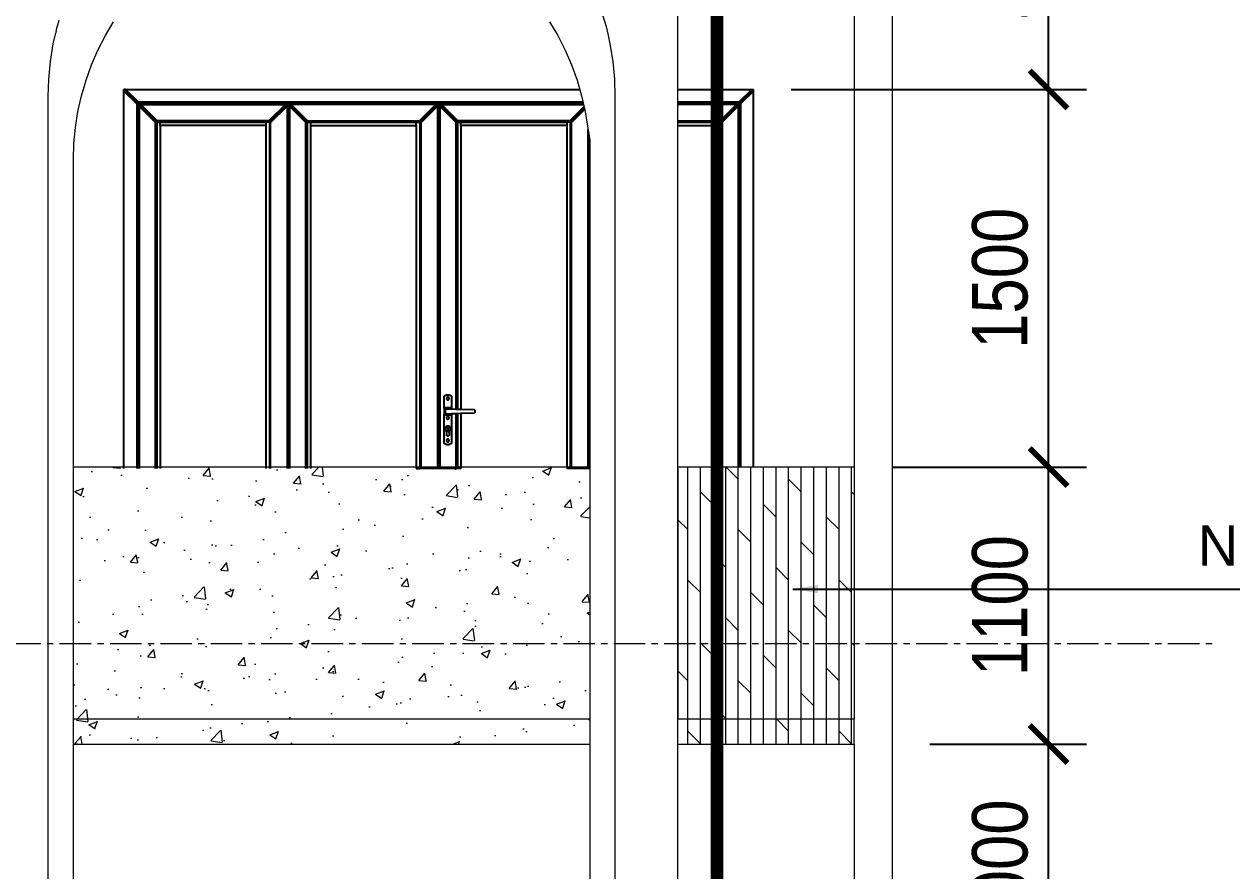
# Model space of a CAD drawing. Header units: inches. Extents: x 236662 to 497023, y -248575 to 81795.
# Drawn here: x 292515 to 297309, y -93455 to -90092 of the extents above; entities that cross this region are included whole.
import ezdxf

# ---------------------------------------------------------------- set-up
doc = ezdxf.new("R2010")
doc.units = ezdxf.units.IN
doc.header["$LTSCALE"] = 10
doc.header["$MEASUREMENT"] = 0
doc.linetypes.add('ACAD_ISO02W100', pattern=[15, 12, -3])
doc.linetypes.add('CENTER', pattern=[2, 1.25, -0.25, 0.25, -0.25])
for name, color, linetype in [('01. HP_TEXT', 9, 'Continuous'), ('04. HP_CUA', 153, 'Continuous'), ('07. HP_KY HIEU', 43, 'Continuous'), ('08. HP_DIM', 118, 'Continuous'), ('K-THUOC', 8, 'Continuous')]:
    doc.layers.add(name, color=color, linetype=linetype)
for name, color, linetype, lineweight in [('02. HP_BE TONG', 1, 'Continuous', 35), ('03. HP_TUONG', 2, 'Continuous', 35), ('05. HP_TRUC', 251, 'CENTER', 5), ('06. HP_THAY 1', 134, 'Continuous', 15), ('06. HP_THAY 2', 147, 'Continuous', 13), ('09_HP_HATCH', 8, 'Continuous', 5)]:
    doc.layers.add(name, color=color, linetype=linetype, lineweight=lineweight)
doc.styles.add('Dimtext', font='vni.common.VAVON.ttf')
doc.styles.add('TEXT (none)', font='arial.ttf')
doc.styles.add('text2', font='VHELVCN.TTF')
doc.dimstyles.new('AL-100', dxfattribs={"dimtxt": 220, "dimasz": 150, "dimexe": 150, "dimexo": 150, "dimgap": 80, "dimtad": 1, "dimdec": 0, "dimzin": 9, "dimtxsty": 'text2', "dimblk": 'ARCHTICK', "dimcen": 1, "dimdle": 150, "dimclrd": 256, "dimclre": 256, "dimclrt": 7, "dimadec": 0, "dimazin": 0, "dimtfac": 1, "dimtdec": 0, "dimtix": 1, "dimtmove": 2, "dimatfit": 3, "dimldrblk": 'ARCHTICK', "dimfxl": 1, "dimtolj": 1, "dimtzin": 0, "dimlwd": -1, "dimlwe": -1, "dimarcsym": 0})
doc.dimstyles.new('BAN VE CUA 100', dxfattribs={"dimscale": 0, "dimtxt": 90, "dimasz": 50, "dimexe": 20, "dimexo": 50, "dimgap": 30, "dimtad": 1, "dimdec": 0, "dimdsep": 46, "dimtxsty": 'Dimtext', "dimblk": 'ARCHTICK', "dimcen": 250, "dimdle": 20, "dimclrd": 256, "dimclre": 256, "dimclrt": 7, "dimadec": 0, "dimazin": 0, "dimtfac": 1, "dimtdec": 0, "dimtix": 1, "dimtmove": 2, "dimatfit": 3, "dimfxl": 1, "dimtolj": 1, "dimarcsym": 0})

# ---------------------------------------------------------------- blocks, each defined once
blk = doc.blocks.new('KHUNG TEN A-3')
at = {"layer": '02. HP_BE TONG', "color": 1, "const_width": 0.5}
blk.add_lwpolyline([(15, 5), (415, 5), (415, 292), (15, 292)], close=True, dxfattribs=at)
at = {"layer": '06. HP_THAY 1'}
blk.add_lwpolyline([(0, 297), (420, 297), (420, 0), (0, 0)], close=True, dxfattribs=at)
at = {"layer": 'Defpoints'}
blk.add_lwpolyline([(0, 0), (420, 0), (420, 297), (0, 297)], close=True, dxfattribs=at)
blk = doc.blocks.new('_ArchTick')
at = {"color": 0, "linetype": 'ByBlock', "const_width": 0.15}
blk.add_lwpolyline([(-0.5, -0.5), (0.5, 0.5)], dxfattribs=at)
blk = doc.blocks.new('*D261')
at = {"layer": '08. HP_DIM', "transparency": 16777216}
for p, q in [((296582, -94101.7), (296582, -92801.7)), ((296110.4, -92951.7), (296732, -92951.7)), ((296110.4, -93951.7), (296732, -93951.7))]:
    blk.add_line(p, q, dxfattribs=at)
at = {"layer": 'Defpoints', "color": 0, "transparency": 16777216}
for p in [(295960.4, -92951.7), (296582, -92951.7), (295960.4, -93951.7)]:
    blk.add_point(p, dxfattribs=at)
at = {"layer": '08. HP_DIM', "transparency": 16777216, "xscale": 150, "yscale": 150, "zscale": 150}
for p, rotation in [((296582, -92951.7), 90), ((296582, -93951.7), 270)]:
    blk.add_blockref('_ArchTick', p, dxfattribs=dict(at, rotation=rotation))
at = {"layer": '08. HP_DIM', "color": 7, "transparency": 16777216, "insert": (296389.6, -93451.7), "char_height": 220, "attachment_point": 5, "rotation": 90, "style": 'text2'}
blk.add_mtext('\\A1;1000', dxfattribs=at)
blk = doc.blocks.new('*D270')
at = {"layer": '08. HP_DIM', "transparency": 16777216}
for p, q in [((291808, -90427.1), (291808, -89106.4)), ((293624, -89256.4), (291658, -89256.4)), ((292210.4, -90277.1), (291658, -90277.1))]:
    blk.add_line(p, q, dxfattribs=at)
at = {"layer": 'Defpoints', "color": 0, "transparency": 16777216}
for p in [(291808, -89256.4), (293774, -89256.4), (292360.4, -90277.1)]:
    blk.add_point(p, dxfattribs=at)
at = {"layer": '08. HP_DIM', "transparency": 16777216, "xscale": 150, "yscale": 150, "zscale": 150}
for p, rotation in [((291808, -89256.4), 90), ((291808, -90277.1), 270)]:
    blk.add_blockref('_ArchTick', p, dxfattribs=dict(at, rotation=rotation))
at = {"layer": '08. HP_DIM', "color": 7, "transparency": 16777216, "insert": (291615.7, -89766.8), "char_height": 220, "attachment_point": 5, "rotation": 90, "style": 'text2'}
blk.add_mtext('\\A1;1021', dxfattribs=at)
blk = doc.blocks.new('MATDUNG CT1')
at = {"layer": '09_HP_HATCH'}
h = blk.add_hatch(dxfattribs=at)
h.set_pattern_fill('AR-CONC', color=256, scale=50)
h.set_pattern_definition([(50, (0, 4), (358.63, -31.376), [37.5, -412.5]), (355, (0, 4), (-69.376, 376.096), [30, -330]), (100.4514, (29.9, 1.4), (289.254, 344.72), [31.87, -350.57]), (46.184, (0, 104), (533.62, -82.76), [56.25, -618.75]), (96.636, (44.47, 97.1), (467.33, 487.06), [47.805, -525.857]), (351.184, (0, 104), (467.33, 487.06), [45, -495]), (21, (50, 79), (298.454, -201.31), [37.5, -412.5]), (326, (50, 79), (121.658, 362.575), [30, -330]), (71.4514, (74.87, 62.22), (420.111, 161.266), [31.87, -350.57]), (37.5, (0, 4), (6.08, 166.447), [0, -326, 0, -335, 0, -331.25]), (7.5, (0, 4), (131.535, 197.206), [0, -191, 0, -318.5, 0, -126.25]), (327.5, (-111.5, 4), (266.9112, -11.2774), [0, -125, 0, -390, 0, -517.5]), (317.5, (-161.5, 4), (291.593, 50.052), [0, -162.5, 0, -259, 0, -367.5])])
h.paths.add_polyline_path([(-350, 4750), (-2400, 4750), (-2400, 3750), (-350, 3750)])
h.paths.add_polyline_path([(-350, 3750), (-2400, 3750), (-2400, 3650), (-350, 3650)])
at = {"layer": '06. HP_THAY 1'}
for p, q in [((0, 0), (0, 8650)), ((-2457.8, 6523.5), (-2464.7, 6499.5)), ((-300.2, 6550.9), (-285.3, 6499.8)), ((-2480.1, 6430.8), (-2470.2, 6475)), ((-2469.1, 6479.8), (-2470.2, 6475)), ((-2469.1, 6479.8), (-2464.7, 6499.5)), ((-2273.2, 6463.8), (-2240.4, 6519.2)), ((-509.6, 6519.2), (-476.8, 6463.8)), ((-285.3, 6499.8), (-281.5, 6482.5)), ((-281.5, 6482.5), (-278.9, 6470.9)), ((-2491.2, 6361), (-2480.1, 6430.8)), ((-2302.4, 6406.4), (-2273.2, 6463.8)), ((-476.8, 6463.8), (-447.6, 6406.4)), ((-278.9, 6470.9), (-269.9, 6430.8)), ((-269.9, 6430.8), (-270, 6430.7)), ((-270, 6430.7), (-270, 6430.7)), ((-269.9, 6430.8), (-269.9, 6430.8)), ((-269.9, 6430.8), (-258.8, 6361)), ((-2328, 6347.3), (-2302.4, 6406.4)), ((-447.6, 6406.4), (-422, 6347.3)), ((-2497.8, 6290.6), (-2491.2, 6361)), ((-2491.2, 6361), (-2491.1, 6361)), ((-2491.1, 6360.9), (-2491.1, 6361)), ((-2349.8, 6286.7), (-2328, 6347.3)), ((-422, 6347.3), (-400.2, 6286.7)), ((-258.9, 6360.9), (-259, 6360.8)), ((-258.8, 6361), (-258.9, 6361)), ((-258.8, 6361), (-258.9, 6361)), ((-258.9, 6361), (-258.9, 6360.9)), ((-258.9, 6361), (-258.9, 6361)), ((-258.8, 6361), (-252.2, 6290.6)), ((-2500, 6221.6), (-2497.8, 6290.6)), ((-2367.8, 6224.9), (-2349.8, 6286.7)), ((-400.2, 6286.7), (-382.2, 6224.9)), ((-252.2, 6290.6), (-250, 6221.6)), ((-2500, 6220), (-2500, 6221.6)), ((-2500, 0), (-2500, 6220)), ((-2381.8, 6162.1), (-2367.8, 6224.9)), ((-382.2, 6224.9), (-368.2, 6162.1)), ((-250, 6221.6), (-250, 6220)), ((-250, 6220), (-250, 0)), ((-2391.9, 6098.5), (-2381.8, 6162.1)), ((-368.2, 6162.1), (-365.5, 6145)), ((-365.5, 6145), (-350, 6048.4)), ((-2398, 6035.4), (-2391.9, 6098.5)), ((-350, 6048.4), (-350, 150)), ((-2400, 5971), (-2398, 6035.4)), ((-2400, 4750), (-2400, 5971)), ((-2400, 3750), (-2400, 4750)), ((-2400, 3650), (-2400, 3750)), ((-2400, 1150), (-2400, 3650))]:
    blk.add_line(p, q, dxfattribs=at)
at = {"layer": '06. HP_THAY 2'}
for p, q in [((-350, 4750), (-2400, 4750)), ((-2400, 3750), (-350, 3750)), ((-350, 3750), (-350, 3650)), ((-2400, 3650), (-350, 3650))]:
    blk.add_line(p, q, dxfattribs=at)
blk = doc.blocks.new('*D415')
at = {"layer": '08. HP_DIM', "transparency": 16777216}
for p, q in [((296582, -93101.7), (296582, -91701.7)), ((295960.4, -91851.7), (296732, -91851.7)), ((296110.4, -92951.7), (296732, -92951.7))]:
    blk.add_line(p, q, dxfattribs=at)
at = {"layer": 'Defpoints', "color": 0, "transparency": 16777216}
for p in [(295810.4, -91851.7), (296582, -91851.7), (295960.4, -92951.7)]:
    blk.add_point(p, dxfattribs=at)
at = {"layer": '08. HP_DIM', "transparency": 16777216, "xscale": 150, "yscale": 150, "zscale": 150}
for p, rotation in [((296582, -91851.7), 90), ((296582, -92951.7), 270)]:
    blk.add_blockref('_ArchTick', p, dxfattribs=dict(at, rotation=rotation))
at = {"layer": '08. HP_DIM', "color": 7, "transparency": 16777216, "insert": (296389.6, -92401.7), "char_height": 220, "attachment_point": 5, "rotation": 90, "style": 'text2'}
blk.add_mtext('\\A1;1100', dxfattribs=at)
blk = doc.blocks.new('*D418')
at = {"layer": '08. HP_DIM', "transparency": 16777216}
for p, q in [((296582, -92001.7), (296582, -90201.7)), ((295560.4, -90351.7), (296732, -90351.7)), ((295960.4, -91851.7), (296732, -91851.7))]:
    blk.add_line(p, q, dxfattribs=at)
at = {"layer": 'Defpoints', "color": 0, "transparency": 16777216}
for p in [(295410.4, -90351.7), (296582, -90351.7), (295810.4, -91851.7)]:
    blk.add_point(p, dxfattribs=at)
at = {"layer": '08. HP_DIM', "transparency": 16777216, "xscale": 150, "yscale": 150, "zscale": 150}
for p, rotation in [((296582, -90351.7), 90), ((296582, -91851.7), 270)]:
    blk.add_blockref('_ArchTick', p, dxfattribs=dict(at, rotation=rotation))
at = {"layer": '08. HP_DIM', "color": 7, "transparency": 16777216, "insert": (296389.6, -91101.7), "char_height": 220, "attachment_point": 5, "rotation": 90, "style": 'text2'}
blk.add_mtext('\\A1;1500', dxfattribs=at)
blk = doc.blocks.new('*D420')
at = {"layer": '08. HP_DIM', "transparency": 16777216}
for p, q in [((296582, -90501.7), (296582, -89101.7)), ((295960.4, -89251.7), (296732, -89251.7)), ((295560.4, -90351.7), (296732, -90351.7))]:
    blk.add_line(p, q, dxfattribs=at)
at = {"layer": 'Defpoints', "color": 0, "transparency": 16777216}
for p in [(295810.4, -89251.7), (296582, -89251.7), (295410.4, -90351.7)]:
    blk.add_point(p, dxfattribs=at)
at = {"layer": '08. HP_DIM', "transparency": 16777216, "xscale": 150, "yscale": 150, "zscale": 150}
for p, rotation in [((296582, -89251.7), 90), ((296582, -90351.7), 270)]:
    blk.add_blockref('_ArchTick', p, dxfattribs=dict(at, rotation=rotation))
at = {"layer": '08. HP_DIM', "color": 7, "transparency": 16777216, "insert": (296389.6, -89801.7), "char_height": 220, "attachment_point": 5, "rotation": 90, "style": 'text2'}
blk.add_mtext('\\A1;1100', dxfattribs=at)

msp = doc.modelspace()

# ---------------------------------------------------------------- hatches: boundary and pattern name
at = {"layer": '09_HP_HATCH'}
h = msp.add_hatch(dxfattribs=at)
h.set_pattern_fill('DOLMIT', color=8, scale=200, angle=90)
h.set_pattern_definition([(90, (4449.926, 3600), (-50, 3e-15), []), (135, (4449.93, 3600), (-100, -100), [70.71068, -141.42136])])
h.paths.add_polyline_path([(295265, -91851.7), (295110.4, -91851.7), (295110.4, -92551.7), (295265, -92551.7)])
h.paths.add_polyline_path([(295810.4, -91851.7), (295265.8, -91851.7), (295265.8, -91855.7), (295265.4, -92551.7), (295810.4, -92551.7)])
h.paths.add_polyline_path([(295810.4, -92551.7), (295265, -92551.7), (295265, -92851.7), (295810.4, -92851.7)])
h.paths.add_polyline_path([(295265, -92551.7), (295110.4, -92551.7), (295110.4, -92851.7), (295265, -92851.7)])
h.paths.add_polyline_path([(295265, -92851.7), (295110.4, -92851.7), (295110.4, -92951.7), (295265, -92951.7)])
h.paths.add_polyline_path([(295810.4, -92851.7), (295265, -92851.7), (295265, -92951.7), (295810.4, -92951.7)])

# ---------------------------------------------------------------- linework, layer by layer
at = {"layer": '04. HP_CUA'}
for p, q in [((292966.4, -90407.2), (292910.4, -90351.7)), ((292917, -90351.7), (292910.4, -90351.7)), ((292910.4, -90358.2), (292910.4, -90351.7)), ((292910.4, -91856.7), (292910.4, -90358.2)), ((292961.7, -90409.1), (292910.4, -90358.2)), ((292968.3, -90402.6), (292917, -90351.7)), ((292917, -90351.7), (294719.5, -90351.7)), ((295110.4, -90351.7), (295403.8, -90351.7)), ((295352.5, -90402.6), (295403.8, -90351.7)), ((295410.4, -90351.7), (295354.5, -90407.2)), ((295359.1, -90409.1), (295410.4, -90358.2)), ((295403.8, -90351.7), (295410.4, -90351.7)), ((295410.4, -90358.2), (295410.4, -90351.7)), ((295410.4, -91851.7), (295410.4, -90358.2)), ((292966.4, -90407.2), (292961.7, -90409.1)), ((292961.7, -90409.1), (292961.7, -91856.7)), ((292966.4, -90407.2), (292968.3, -90402.6)), ((292966.4, -90407.2), (293041, -90481.1)), ((292966.4, -90407.2), (293563.4, -90407.2)), ((292977.7, -90411.8), (292966.4, -90407.2)), ((292966.4, -91856.7), (292966.4, -90407.2)), ((292966.4, -90407.2), (292971.1, -90418.3)), ((294732.9, -90402.6), (292968.3, -90402.6)), ((293036.4, -90483), (292971.1, -90418.3)), ((292971.1, -90418.3), (292971.1, -91856.7)), ((292977.7, -90411.8), (293043, -90476.5)), ((292977.7, -90411.8), (293552.2, -90411.8)), ((293552.2, -90411.8), (293486.9, -90476.5)), ((293563.4, -90407.2), (293488.8, -90481.1)), ((293493.5, -90483), (293558.8, -90418.3)), ((293563.4, -90407.2), (293552.2, -90411.8)), ((293563.4, -90407.2), (293558.8, -90418.3)), ((293558.8, -90418.3), (293558.8, -91856.7)), ((293563.4, -91856.7), (293563.4, -90407.2)), ((293563.4, -90407.2), (293638, -90481.1)), ((293563.4, -90407.2), (293574.7, -90411.8)), ((293563.4, -90407.2), (293568.1, -90418.3)), ((294160.4, -90407.2), (293563.4, -90407.2)), ((293633.4, -90483), (293568.1, -90418.3)), ((293568.1, -90418.3), (293568.1, -91856.7)), ((293574.7, -90411.8), (293640, -90476.5)), ((294149.2, -90411.8), (293574.7, -90411.8)), ((294149.2, -90411.8), (294083.9, -90476.5)), ((294160.4, -90407.2), (294085.8, -90481.1)), ((294090.5, -90483), (294155.8, -90418.3)), ((294149.2, -90411.8), (294160.4, -90407.2)), ((294160.4, -90407.2), (294155.8, -90418.3)), ((294155.8, -90418.3), (294155.8, -91856.7)), ((294160.4, -91856.7), (294160.4, -90407.2)), ((294160.4, -90407.2), (294235.1, -90481.1)), ((294160.4, -90407.2), (294733.9, -90407.2)), ((294171.7, -90411.8), (294160.4, -90407.2)), ((294160.4, -90407.2), (294165.1, -90418.3)), ((294230.4, -90483), (294165.1, -90418.3)), ((294165.1, -90418.3), (294165.1, -91856.7)), ((294171.7, -90411.8), (294237, -90476.5)), ((294171.7, -90411.8), (294734.9, -90411.8)), ((294737, -90420.9), (294680.9, -90476.5)), ((295352.5, -90402.6), (295110.4, -90402.6)), ((295354.5, -90407.2), (295110.4, -90407.2)), ((295343.2, -90411.8), (295110.4, -90411.8)), ((295343.2, -90411.8), (295277.9, -90476.5)), ((295354.5, -90407.2), (295279.8, -90481.1)), ((295284.5, -90483), (295349.8, -90418.3)), ((295343.2, -90411.8), (295354.5, -90407.2)), ((295354.5, -90407.2), (295349.8, -90418.3)), ((295349.8, -90418.3), (295349.8, -91851.7)), ((295354.5, -90407.2), (295352.5, -90402.6)), ((295354.5, -90407.2), (295359.1, -90409.1)), ((295354.5, -91851.7), (295354.5, -90407.2)), ((295359.1, -90409.1), (295359.1, -91851.7)), ((294738.2, -90426.3), (294682.8, -90481.1)), ((294687.5, -90483), (294739.4, -90431.6)), ((293036.4, -90483), (293041, -90481.1)), ((293036.4, -91856.7), (293036.4, -90483)), ((293041, -90481.1), (293043, -90476.5)), ((293041, -90481.1), (293041, -91856.7)), ((293041, -90481.1), (293055, -90481.1)), ((293486.9, -90476.5), (293043, -90476.5)), ((293055, -90481.1), (293474.8, -90481.1)), ((293055, -90495), (293055, -90481.1)), ((293474.8, -90495), (293055, -90495)), ((293055, -90495), (293055, -91856.7)), ((293474.8, -90481.1), (293474.8, -90495)), ((293488.8, -90481.1), (293474.8, -90481.1)), ((293474.8, -90495), (293474.8, -91856.7)), ((293486.9, -90476.5), (293488.8, -90481.1)), ((293488.8, -90481.1), (293488.8, -91856.7)), ((293493.5, -90483), (293488.8, -90481.1)), ((293493.5, -91856.7), (293493.5, -90483)), ((293633.4, -90483), (293638, -90481.1)), ((293633.4, -91856.7), (293633.4, -90483)), ((293640, -90476.5), (293638, -90481.1)), ((293638, -90481.1), (293638, -91856.7)), ((293638, -90481.1), (293652, -90481.1)), ((293640, -90476.5), (294083.9, -90476.5)), ((293652, -90481.1), (293652, -90495)), ((293652, -90481.1), (294071.8, -90481.1)), ((293652, -90495), (294071.8, -90495)), ((293652, -90495), (293652, -91856.7)), ((294071.8, -90495), (294071.8, -90481.1)), ((294071.8, -90481.1), (294085.8, -90481.1)), ((294071.8, -90495), (294071.8, -91856.7)), ((294085.8, -90481.1), (294083.9, -90476.5)), ((294085.8, -90481.1), (294085.8, -91856.7)), ((294090.5, -90483), (294085.8, -90481.1)), ((294090.5, -91856.7), (294090.5, -90483)), ((294230.4, -90483), (294235.1, -90481.1)), ((294230.4, -91622.3), (294230.4, -90483)), ((294235.1, -90481.1), (294237, -90476.5)), ((294235.1, -90481.1), (294235.1, -91622.4)), ((294235.1, -90481.1), (294249.1, -90481.1)), ((294680.9, -90476.5), (294237, -90476.5)), ((294249.1, -90481.1), (294668.8, -90481.1)), ((294249.1, -90495), (294249.1, -90481.1)), ((294668.8, -90495), (294249.1, -90495)), ((294249.1, -90495), (294249.1, -91622.8)), ((294668.8, -90481.1), (294668.8, -90495)), ((294682.8, -90481.1), (294668.8, -90481.1)), ((294668.8, -90495), (294668.8, -91856.7)), ((294680.9, -90476.5), (294682.8, -90481.1)), ((294682.8, -90481.1), (294682.8, -91856.7)), ((294687.5, -90483), (294682.8, -90481.1)), ((294687.5, -91856.7), (294687.5, -90483)), ((294752.8, -90510.5), (294752.8, -91856.7)), ((295110.4, -90476.5), (295277.9, -90476.5)), ((295110.4, -90481.1), (295265.8, -90481.1)), ((295110.4, -90495), (295265.8, -90495)), ((295265.8, -90495), (295265.8, -90481.1)), ((295265.8, -90481.1), (295279.8, -90481.1)), ((295265.8, -90495), (295265.8, -91855.7)), ((295279.8, -90481.1), (295277.9, -90476.5)), ((295279.8, -90481.1), (295279.8, -91855.7)), ((295284.5, -90483), (295279.8, -90481.1)), ((295284.5, -91855.7), (295284.5, -90483)), ((294757.5, -91856.7), (294757.5, -90539.6)), ((294182.8, -91618.3), (294182.8, -91570.2)), ((294192, -91576.7), (294191.4, -91578)), ((294192.9, -91575.5), (294192, -91576.7)), ((294194, -91574.7), (294192.9, -91575.5)), ((294195.4, -91574.1), (294194, -91574.7)), ((294196.8, -91573.9), (294195.4, -91574.1)), ((294198.3, -91574.1), (294196.8, -91573.9)), ((294199.6, -91574.7), (294198.3, -91574.1)), ((294200.8, -91575.5), (294199.6, -91574.7)), ((294201.7, -91576.7), (294200.8, -91575.5)), ((294202.2, -91578), (294201.7, -91576.7)), ((294210.8, -91570.2), (294210.8, -91618.3)), ((294182.8, -91618.3), (294184.7, -91616.4)), ((294182.8, -91618.3), (294182.8, -91642.3)), ((294208.9, -91616.4), (294184.7, -91616.4)), ((294187.5, -91623.8), (294187.6, -91623.1)), ((294187.5, -91636.8), (294187.5, -91623.8)), ((294187.9, -91622.4), (294187.6, -91623.1)), ((294188.3, -91621.9), (294187.9, -91622.4)), ((294188.9, -91621.4), (294188.3, -91621.9)), ((294189.6, -91621.1), (294188.9, -91621.4)), ((294190.3, -91621.1), (294189.6, -91621.1)), ((294210.8, -91621.7), (294190.3, -91621.1)), ((294191.4, -91578), (294191.2, -91579.5)), ((294191.2, -91579.5), (294191.4, -91580.9)), ((294191.4, -91580.9), (294192, -91582.2)), ((294192, -91582.2), (294192.9, -91583.4)), ((294192.9, -91583.4), (294194, -91584.3)), ((294194, -91584.3), (294195.4, -91584.8)), ((294195.4, -91584.8), (294196.8, -91585)), ((294196.8, -91585), (294198.3, -91584.8)), ((294198.3, -91584.8), (294199.6, -91584.3)), ((294199.6, -91584.3), (294200.8, -91583.4)), ((294200.8, -91583.4), (294201.7, -91582.2)), ((294201.7, -91582.2), (294202.2, -91580.9)), ((294202.4, -91579.5), (294202.2, -91578)), ((294202.2, -91580.9), (294202.4, -91579.5)), ((294210.8, -91618.3), (294208.9, -91616.4)), ((294210.8, -91621.7), (294210.8, -91618.3)), ((294230.4, -91622.3), (294210.8, -91621.7)), ((294235.1, -91622.4), (294230.4, -91622.3)), ((294249.1, -91622.8), (294235.1, -91622.4)), ((294301.8, -91624.4), (294249.1, -91622.8)), ((294301.8, -91624.4), (294302.3, -91624.4)), ((294302.3, -91624.4), (294302.7, -91624.6)), ((294302.7, -91624.6), (294303.1, -91624.9)), ((294303.1, -91624.9), (294303.4, -91625.3)), ((294182.8, -91758.3), (294182.8, -91642.3)), ((294182.8, -91642.3), (294184.7, -91644.2)), ((294184.7, -91644.2), (294208.9, -91644.2)), ((294187.5, -91636.8), (294187.6, -91637.5)), ((294187.6, -91637.5), (294187.9, -91638.2)), ((294188.3, -91638.7), (294187.9, -91638.2)), ((294188.9, -91639.2), (294188.3, -91638.7)), ((294188.9, -91639.2), (294189.6, -91639.4)), ((294190.3, -91639.5), (294189.6, -91639.4)), ((294190.3, -91639.5), (294210.8, -91638.9)), ((294191.4, -91653.8), (294191.2, -91655.3)), ((294191.2, -91655.3), (294191.4, -91656.7)), ((294192, -91652.5), (294191.4, -91653.8)), ((294191.4, -91656.7), (294192, -91658)), ((294192.9, -91651.3), (294192, -91652.5)), ((294192, -91658), (294192.9, -91659.2)), ((294194, -91650.5), (294192.9, -91651.3)), ((294192.9, -91659.2), (294194, -91660.1)), ((294195.4, -91649.9), (294194, -91650.5)), ((294194, -91660.1), (294195.4, -91660.6)), ((294196.8, -91649.7), (294195.4, -91649.9)), ((294195.4, -91660.6), (294196.8, -91660.8)), ((294198.3, -91649.9), (294196.8, -91649.7)), ((294196.8, -91660.8), (294198.3, -91660.6)), ((294199.6, -91650.5), (294198.3, -91649.9)), ((294198.3, -91660.6), (294199.6, -91660.1)), ((294200.8, -91651.3), (294199.6, -91650.5)), ((294199.6, -91660.1), (294200.8, -91659.2)), ((294201.7, -91652.5), (294200.8, -91651.3)), ((294200.8, -91659.2), (294201.7, -91658)), ((294202.2, -91653.8), (294201.7, -91652.5)), ((294201.7, -91658), (294202.2, -91656.7)), ((294202.4, -91655.3), (294202.2, -91653.8)), ((294202.2, -91656.7), (294202.4, -91655.3)), ((294208.9, -91644.2), (294210.8, -91642.3)), ((294210.8, -91638.9), (294230.4, -91638.3)), ((294210.8, -91642.3), (294210.8, -91638.9)), ((294210.8, -91642.3), (294210.8, -91758.3)), ((294230.4, -91638.3), (294235.1, -91638.2)), ((294230.4, -91856.7), (294230.4, -91638.3)), ((294235.1, -91638.2), (294249.1, -91637.8)), ((294235.1, -91638.2), (294235.1, -91856.7)), ((294249.1, -91637.8), (294301.8, -91636.2)), ((294249.1, -91637.8), (294249.1, -91856.7)), ((294302.3, -91636.2), (294301.8, -91636.2)), ((294302.7, -91636), (294302.3, -91636.2)), ((294302.7, -91636), (294303.1, -91635.7)), ((294303.4, -91635.3), (294303.1, -91635.7)), ((294303.5, -91625.7), (294303.4, -91625.3)), ((294303.5, -91634.9), (294303.4, -91635.3)), ((294303.6, -91626.2), (294303.5, -91625.7)), ((294303.5, -91634.9), (294303.6, -91634.4)), ((294303.6, -91626.2), (294303.6, -91634.4)), ((294186.8, -91696.6), (294186.4, -91699.4)), ((294186.4, -91699.4), (294186.8, -91702.1)), ((294187.8, -91694.2), (294186.8, -91696.6)), ((294186.8, -91702.1), (294187.8, -91704.6)), ((294187.7, -91699.4), (294188, -91696.9)), ((294188, -91701.9), (294187.7, -91699.4)), ((294189.5, -91692), (294187.8, -91694.2)), ((294187.8, -91704.6), (294189.5, -91706.7)), ((294187.8, -91704.6), (294187.8, -91704.7)), ((294187.8, -91704.7), (294189.5, -91706.9)), ((294188, -91696.9), (294188.9, -91694.8)), ((294188.9, -91704), (294188, -91701.9)), ((294188.9, -91694.8), (294190.4, -91692.9)), ((294190.4, -91705.9), (294188.9, -91704)), ((294191.7, -91690.3), (294189.5, -91692)), ((294189.5, -91706.7), (294191.7, -91708.4)), ((294189.5, -91706.9), (294191.7, -91708.6)), ((294190.4, -91692.9), (294192.3, -91691.4)), ((294192.3, -91707.3), (294190.4, -91705.9)), ((294194.2, -91689.3), (294191.7, -91690.3)), ((294191.7, -91708.4), (294194.2, -91709.4)), ((294191.7, -91708.6), (294191.7, -91724.8)), ((294192.3, -91691.4), (294194.5, -91690.5)), ((294194.5, -91708.2), (294192.3, -91707.3)), ((294196.9, -91688.9), (294194.2, -91689.3)), ((294194.2, -91709.4), (294196.9, -91709.8)), ((294194.5, -91690.5), (294196.9, -91690.2)), ((294196.9, -91708.5), (294194.5, -91708.2)), ((294198, -91694.5), (294196.1, -91694.5)), ((294196.1, -91694.5), (294196.1, -91705.6)), ((294196.1, -91705.6), (294198, -91705.6)), ((294199.7, -91689.3), (294196.9, -91688.9)), ((294196.9, -91690.2), (294199.3, -91690.5)), ((294199.3, -91708.2), (294196.9, -91708.5)), ((294196.9, -91709.8), (294199.7, -91709.4)), ((294198, -91694.5), (294198.2, -91694.9)), ((294198.2, -91699.6), (294198, -91700)), ((294198, -91705.6), (294198, -91700)), ((294198.2, -91694.9), (294198.5, -91695.3)), ((294198.5, -91699.2), (294198.2, -91699.6)), ((294198.5, -91695.3), (294198.7, -91695.8)), ((294198.7, -91698.7), (294198.5, -91699.2)), ((294198.7, -91695.8), (294198.8, -91696.3)), ((294198.8, -91698.2), (294198.7, -91698.7)), ((294198.8, -91696.3), (294198.9, -91696.8)), ((294198.9, -91697.8), (294198.8, -91698.2)), ((294198.9, -91696.8), (294198.9, -91697.3)), ((294198.9, -91697.3), (294198.9, -91697.8)), ((294199.3, -91690.5), (294201.6, -91691.4)), ((294201.6, -91707.3), (294199.3, -91708.2)), ((294202.2, -91690.3), (294199.7, -91689.3)), ((294199.7, -91709.4), (294202.2, -91708.4)), ((294201.6, -91691.4), (294203.5, -91692.9)), ((294203.5, -91705.9), (294201.6, -91707.3)), ((294204.4, -91692), (294202.2, -91690.3)), ((294202.2, -91708.4), (294204.4, -91706.7)), ((294202.2, -91708.6), (294204.4, -91706.9)), ((294202.2, -91708.6), (294202.2, -91724.8)), ((294203.5, -91692.9), (294205, -91694.8)), ((294205, -91704), (294203.5, -91705.9)), ((294206.1, -91694.2), (294204.4, -91692)), ((294204.4, -91706.7), (294206.1, -91704.6)), ((294204.4, -91706.9), (294206.1, -91704.7)), ((294205, -91694.8), (294205.8, -91696.9)), ((294205.8, -91701.9), (294205, -91704)), ((294205.8, -91696.9), (294206.2, -91699.4)), ((294206.2, -91699.4), (294205.8, -91701.9)), ((294207.1, -91696.6), (294206.1, -91694.2)), ((294206.1, -91704.6), (294207.1, -91702.1)), ((294206.1, -91704.7), (294206.1, -91704.6)), ((294207.5, -91699.4), (294207.1, -91696.6)), ((294207.1, -91702.1), (294207.5, -91699.4)), ((294191.4, -91744.4), (294191.2, -91745.8)), ((294191.2, -91745.8), (294191.4, -91747.3)), ((294192, -91743.1), (294191.4, -91744.4)), ((294191.4, -91747.3), (294192, -91748.6)), ((294192.2, -91725.8), (294191.7, -91724.8)), ((294192.9, -91741.9), (294192, -91743.1)), ((294192, -91748.6), (294192.9, -91749.8)), ((294192.9, -91726.7), (294192.2, -91725.8)), ((294193.7, -91727.5), (294192.9, -91726.7)), ((294194, -91741), (294192.9, -91741.9)), ((294192.9, -91749.8), (294194, -91750.6)), ((294194.7, -91728), (294193.7, -91727.5)), ((294195.4, -91740.5), (294194, -91741)), ((294194, -91750.6), (294195.4, -91751.2)), ((294195.8, -91728.4), (294194.7, -91728)), ((294196.8, -91740.3), (294195.4, -91740.5)), ((294195.4, -91751.2), (294196.8, -91751.4)), ((294196.9, -91728.5), (294195.8, -91728.4)), ((294198.3, -91740.5), (294196.8, -91740.3)), ((294196.8, -91751.4), (294198.3, -91751.2)), ((294198.1, -91728.4), (294196.9, -91728.5)), ((294199.2, -91728), (294198.1, -91728.4)), ((294199.6, -91741), (294198.3, -91740.5)), ((294198.3, -91751.2), (294199.6, -91750.6)), ((294200.2, -91727.5), (294199.2, -91728)), ((294200.8, -91741.9), (294199.6, -91741)), ((294199.6, -91750.6), (294200.8, -91749.8)), ((294201, -91726.7), (294200.2, -91727.5)), ((294201.7, -91743.1), (294200.8, -91741.9)), ((294200.8, -91749.8), (294201.7, -91748.6)), ((294201.7, -91725.8), (294201, -91726.7)), ((294202.2, -91724.8), (294201.7, -91725.8)), ((294202.2, -91744.4), (294201.7, -91743.1)), ((294201.7, -91748.6), (294202.2, -91747.3)), ((294202.4, -91745.8), (294202.2, -91744.4)), ((294202.2, -91747.3), (294202.4, -91745.8)), ((294071.8, -91856.7), (294085.8, -91856.7)), ((294090.5, -91856.7), (294085.8, -91856.7)), ((294155.8, -91856.7), (294090.5, -91856.7)), ((294160.4, -91856.7), (294155.8, -91856.7)), ((294165.1, -91856.7), (294160.4, -91856.7)), ((294230.4, -91856.7), (294165.1, -91856.7)), ((294235.1, -91856.7), (294230.4, -91856.7)), ((294249.1, -91856.7), (294235.1, -91856.7)), ((294682.8, -91856.7), (294668.8, -91856.7)), ((294687.5, -91856.7), (294682.8, -91856.7)), ((294752.8, -91856.7), (294687.5, -91856.7)), ((294757.5, -91856.7), (294752.8, -91856.7)), ((294760.4, -91856.7), (294757.5, -91856.7))]:
    msp.add_line(p, q, dxfattribs=at)
for points in [[(294210.8, -91570.2), (294208.7, -91568.8), (294206.5, -91567.7), (294204.2, -91566.8), (294201.8, -91566.1), (294199.3, -91565.7), (294196.8, -91565.6), (294194.3, -91565.7), (294191.9, -91566.1), (294189.4, -91566.8), (294187.1, -91567.7), (294184.9, -91568.8), (294182.8, -91570.2)], [(294210.8, -91758.3), (294208.7, -91759.7), (294206.5, -91760.8), (294204.2, -91761.7), (294201.8, -91762.4), (294199.3, -91762.8), (294196.8, -91762.9), (294194.3, -91762.8), (294191.9, -91762.4), (294189.4, -91761.7), (294187.1, -91760.8), (294184.9, -91759.7), (294182.8, -91758.3)]]:
    msp.add_lwpolyline(points, dxfattribs=at)
at = {"layer": '05. HP_TRUC', "ltscale": 10}
for p, q in [((295960.4, -83129.3), (295960.4, -101712.8)), ((288055.7, -92551.7), (297231.7, -92551.7))]:
    msp.add_line(p, q, dxfattribs=at)
at = {"layer": '06. HP_THAY 1'}
for p, q in [((295960.4, -88051.7), (295960.4, -96601.7)), ((295810.4, -89251.7), (295810.4, -91855.7)), ((295110.4, -90402.6), (295110.4, -90351.7)), ((295110.4, -90407.2), (295110.4, -90402.6)), ((295110.4, -90411.8), (295110.4, -90407.2)), ((295110.4, -90476.5), (295110.4, -90411.8)), ((295110.4, -90481.1), (295110.4, -90476.5)), ((295110.4, -90495), (295110.4, -90481.1)), ((295110.4, -91855.7), (295110.4, -90495)), ((292710.4, -92755.7), (292710.4, -91851.7)), ((295110.4, -91855.7), (295110.4, -92851.7)), ((295810.4, -91855.7), (295810.4, -92851.7)), ((292710.4, -92855.7), (292710.4, -92755.7)), ((292710.4, -95451.7), (292710.4, -92855.7)), ((295110.4, -92951.7), (295110.4, -92851.7)), ((295810.4, -92951.7), (295810.4, -92851.7)), ((295110.4, -93951.7), (295110.4, -92951.7)), ((295810.4, -92951.7), (295810.4, -95455.7))]:
    msp.add_line(p, q, dxfattribs=at)
at = {"layer": '06. HP_THAY 2'}
for p, q in [((295810.4, -91851.7), (295110.4, -91851.7)), ((294760.4, -92755.7), (294760.4, -92855.7)), ((295110.4, -92851.7), (295810.4, -92851.7)), ((295110.4, -92951.7), (295810.4, -92951.7))]:
    msp.add_line(p, q, dxfattribs=at)
at = {"layer": '07. HP_KY HIEU', "linetype": 'ACAD_ISO02W100', "ltscale": 5, "const_width": 50, "elevation": -12.6}
msp.add_lwpolyline([(292213.3, -96640.1), (292213.3, -87750.8), (295265, -87750.8), (295265, -96640.1)], close=True, dxfattribs=at)

# ---------------------------------------------------------------- block references
at = {"color": 1, "extrusion": (-2.60012e-09, -0.006863, 0.999976), "xscale": 75.4676488820624, "yscale": 75.4676488820624, "zscale": 75.4676488820624, "rotation": 269.9999565870517}
msp.add_blockref('KHUNG TEN A-3', (282444.6, -78209.2, 567.6), dxfattribs=at)
at = {"layer": '03. HP_TUONG'}
msp.add_blockref('MATDUNG CT1', (295110.4, -96601.7), dxfattribs=at)

# ---------------------------------------------------------------- texts
at = {"layer": '01. HP_TEXT', "style": 'TEXT (none)'}
msp.add_text('NHỰA VÂN GỖ', height=159.876, dxfattribs=at).set_placement((297173.7, -92243))

# ---------------------------------------------------------------- dimensions: what is measured, and where the dimension line sits
at = {"layer": '08. HP_DIM'}
for base, p1, p2, picture, middle in [((291808, -89256.4), (292360.4, -90277.1), (293774, -89256.4), '*D270', (291615.7, -89766.8)), ((296582, -89251.7), (295410.4, -90351.7), (295810.4, -89251.7), '*D420', (296389.6, -89801.7)), ((296582, -90351.7), (295810.4, -91851.7), (295410.4, -90351.7), '*D418', (296389.6, -91101.7)), ((296582, -91851.7), (295960.4, -92951.7), (295810.4, -91851.7), '*D415', (296389.6, -92401.7)), ((296582, -92951.7), (295960.4, -93951.7), (295960.4, -92951.7), '*D261', (296389.6, -93451.7))]:
    dim = msp.add_linear_dim(base=base, p1=p1, p2=p2, angle=90, dimstyle='AL-100', dxfattribs=at)
    dim.commit()
    dim.dimension.update_dxf_attribs({"geometry": picture, "text_midpoint": middle})

# ---------------------------------------------------------------- leaders
at = {"layer": 'K-THUOC'}
msp.add_leader([(295566.7, -92335.9), (298847.1, -92335.9)], dimstyle='BAN VE CUA 100', override={"dimscale": 1, "dimasz": 100, "dimtad": 0}, dxfattribs=at)

doc.saveas('drawing.dxf')
